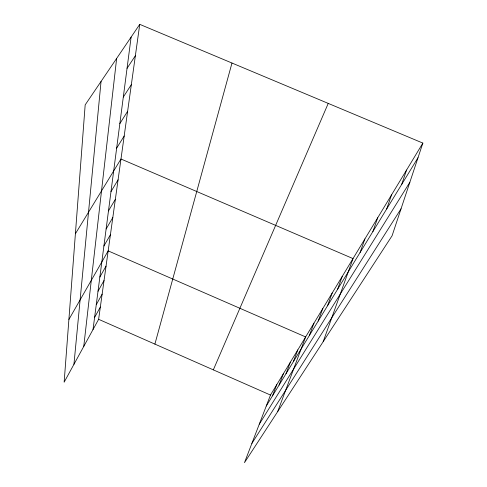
<?xml version="1.0" encoding="UTF-8"?>
<svg xmlns="http://www.w3.org/2000/svg" width="487" height="487" viewBox="0 0 487 487"><rect width="100%" height="100%" fill="white"/><g stroke="black" fill="none" stroke-linecap="round" stroke-linejoin="round"><path stroke-width="0.73" d="M73.939 364.331L101.046 81.457M83.752 346.434L116.649 58.434M93.023 329.535L131.119 37.085M139.745 24.35L85.176 104.875L64.138 382.198L98.63 319.308L139.745 24.35L422.862 143.093L392.084 235.769L244.48 462.65L270.486 395.054L422.862 143.093M154.896 344.114L231.982 63.036M401.684 184.433L406.554 170.06M386.69 208.966L391.554 194.861M372.872 231.581L377.717 217.744M360.094 252.485L364.909 238.922M323.185 341.673L353.02 258.585L120.977 159.005L75.4 233.742M337.534 289.406L342.264 276.366M327.532 305.775L332.213 292.985M318.163 321.097L322.796 308.563M309.379 335.482L313.951 323.185M277.645 411.667L305.635 336.937L108.169 250.884L68.898 319.472M293.332 361.738L297.794 349.903M285.991 373.748L290.392 362.139M279.057 385.107L283.397 373.712M272.489 395.852L276.768 384.663M213.33 369.864L328.232 103.402M94.594 317.445L100.334 307.06M96.256 304.704L102.136 294.148M98.009 291.25L104.035 280.524M99.859 277.03L106.044 266.127M103.908 245.978L110.421 234.722M106.117 228.993L112.814 217.561M108.473 210.908L115.358 199.293M110.987 191.61L118.073 179.819M266.261 406.036L417.998 157.727M116.649 148.164L124.179 136.019M259.273 424.195L409.847 182.278M119.845 123.595L127.624 111.28M251.87 443.438L401.044 208.783M123.302 97.065L131.35 84.592M127.046 68.326L135.374 55.713M98.63 319.308L270.486 395.054"/></g></svg>
